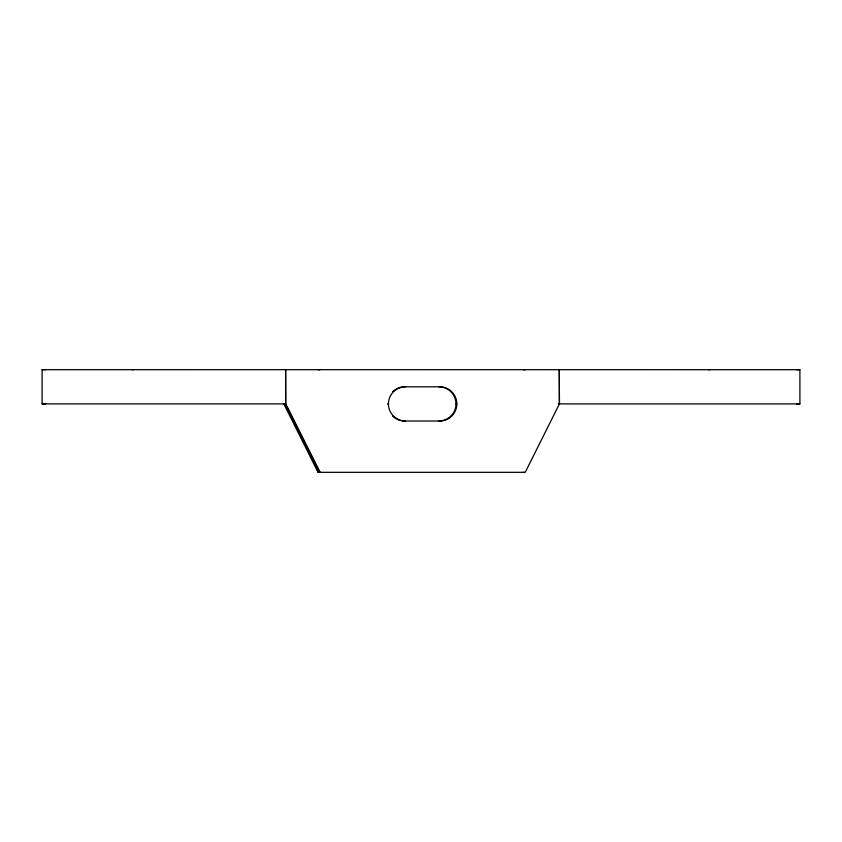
<?xml version="1.0" encoding="UTF-8"?>
<svg xmlns="http://www.w3.org/2000/svg" width="842" height="842" viewBox="0 0 842 842"><rect width="100%" height="100%" fill="white"/><g stroke="black" fill="none" stroke-linecap="round" stroke-linejoin="round"><path stroke-width="1.26" d="M284.554 403.897L283.828 403.897L318.044 472.32L318.76 472.309L284.554 403.897L42.1 403.886L42.1 369.68L45.668 369.68M558.225 403.897L799.9 403.907L799.9 369.701L796.511 369.701M559.425 403.897L559.298 369.691L559.425 403.897L525.24 472.32L318.044 472.32M319.076 369.701L319.865 369.701M523.292 472.32L524.04 472.32M131.815 369.68L133.562 369.68M708.438 369.701L710.101 369.701M42.1 369.68L799.9 369.701M404.676 386.804L439.724 386.804A17.103 17.103 0 0 1 456.827 403.907A17.103 17.103 0 0 1 439.724 421.021L404.676 421.021A17.103 17.103 0 0 1 397.108 419.253M42.1 403.886L45.668 403.886M796.511 403.907L799.9 403.907M387.573 403.907L388.404 403.907A17.103 17.103 0 0 1 405.518 386.804M438.882 421.021A17.103 17.103 0 0 0 455.985 403.907L456.827 403.907M523.292 369.691L524.04 369.701M524.324 369.691L525.124 369.701M318.044 369.691L318.781 369.701M285.627 403.886L319.96 472.309L285.627 403.886L285.617 369.691L285.754 403.897M438.882 386.804A17.103 17.103 0 0 1 455.985 403.907M405.518 421.021A17.103 17.103 0 0 1 388.404 403.907M396.119 418.727A17.103 17.103 0 0 1 392.582 416.011M392.582 391.814A17.103 17.103 0 0 1 403.56 386.846"/></g></svg>
